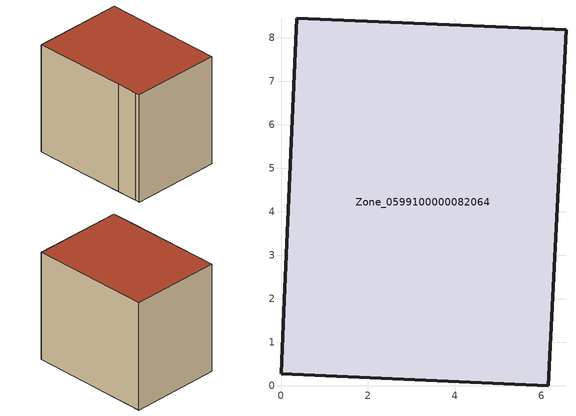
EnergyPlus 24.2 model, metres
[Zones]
Zone_0599100000082064
 floor ground (C_G): 0,0.27 0.01,0.57 0.07,1.98 0.36,8.45 6.56,8.19 6.15,0 z1.07
 wall outside (C_F): 0.01,0.57 0,0.27 6.15,0 6.56,8.19 0.36,8.45 0.07,1.98 0.01,0.57 z1.07:8.54
 roof outside (C_R): 0.07,1.98 0.01,0.57 0,0.27 6.15,0 6.56,8.19 0.36,8.45 z8.54
[BUILDING]
Pand.0599100000082064: North Axis=0; Terrain=City; Loads Convergence Tolerance Value=0.04; Temperature Convergence Tolerance Value=0.4; Solar Distribution=FullExterior; Maximum Number of Warmup Days=25; Minimum Number of Warmup Days=1
[Site:Location]
Rotterdam.The.Hague.AP_ZH_NLD Design_Conditions: Latitude=51.96; Longitude=4.45; Time Zone=1; Elevation=-4.5
[SITE:GROUNDTEMPERATURE:BUILDINGSURFACE]
18, 18, 18, 18, 18, 18, 18, 18, 18, 18, 18, 18
[MATERIAL] Thermal Absorptance=0.9; Solar Absorptance=0.7; Visible Absorptance=0.7
Name | Roughness | Thickness | Conductivity | Density | Specific Heat
G.TC.1965-1974 | MediumSmooth | 0.15 | 0.882353 | 540 | 1210
F.TC.1965-1974 | Rough | 0.3 | 0.697674 | 1920 | 840
R.TC.1965-1974 | MediumRough | 0.2 | 0.232558 | 1500 | 1000
[CONSTRUCTION]
C_G: G.TC.1965-1974
C_F: F.TC.1965-1974
C_R: R.TC.1965-1974
[ZONE]
Zone_0599100000082064: Type=1; Multiplier=1; Ceiling Height=Autocalculate; Volume=Autocalculate; Floor Area=autocalculate; Part of Total Floor Area=Yes
[ZONEINFILTRATION:DESIGNFLOWRATE]
Infil_Zone_0599100000082064: Zone or ZoneList or Space or SpaceList=Zone_0599100000082064; Schedule=AlwaysOn; Design Flow Rate Calculation Method=Flow/Area; Flow Rate per Floor Area=0.003; Constant Term Coefficient=1; Temperature Term Coefficient=0; Velocity Term Coefficient=0; Velocity Squared Term Coefficient=0
[HVACTEMPLATE:ZONE:IDEALLOADSAIRSYSTEM]
Zone_0599100000082064: Maximum Heating Supply Air Temperature=50; Minimum Cooling Supply Air Temperature=13; Maximum Heating Supply Air Humidity Ratio=0.0156; Minimum Cooling Supply Air Humidity Ratio=0.0077; Heating Limit=NoLimit; Cooling Limit=NoLimit; Dehumidification Control Type=ConstantSensibleHeatRatio; Cooling Sensible Heat Ratio=0.7; Dehumidification Setpoint=60; Humidification Control Type=None; Humidification Setpoint=30; Outdoor Air Method=None; Outdoor Air Flow Rate per Person=0.00944; Outdoor Air Flow Rate per Zone Floor Area=0; Outdoor Air Flow Rate per Zone=0; Demand Controlled Ventilation Type=None; Outdoor Air Economizer Type=NoEconomizer; Heat Recovery Type=None; Sensible Heat Recovery Effectiveness=0.7; Latent Heat Recovery Effectiveness=0.65
[ZONECONTROL:THERMOSTAT]
ThermostatControl_Zone_0599100000082064: Zone or ZoneList=Zone_0599100000082064; Control Type Schedule=DualSetpointControlType; Control 1=Thermostat_Zone_0599100000082064; Temperature Difference Between Cutout And Setpoint=0
[THERMOSTATSETPOINT:DUALSETPOINT]
Thermostat_Zone_0599100000082064: Heating Setpoint Temperature Schedule=HeatingSetpoint_Zone_0599100000082064; Cooling Setpoint Temperature Schedule=CoolingSetpoint_Zone_0599100000082064
[SCHEDULE:COMPACT]
HeatingSetpoint_Zone_0599100000082064: Through: 12/31, For: AllDays, Until: 24:00, 21
CoolingSetpoint_Zone_0599100000082064: Through: 12/31, For: AllDays, Until: 24:00, 24
DualSetpointControlType: Through: 12/31, For: AllDays, Until: 24:00, 4
AlwaysOn: Through: 12/31, For: AllDays, Until: 24:00, 1
